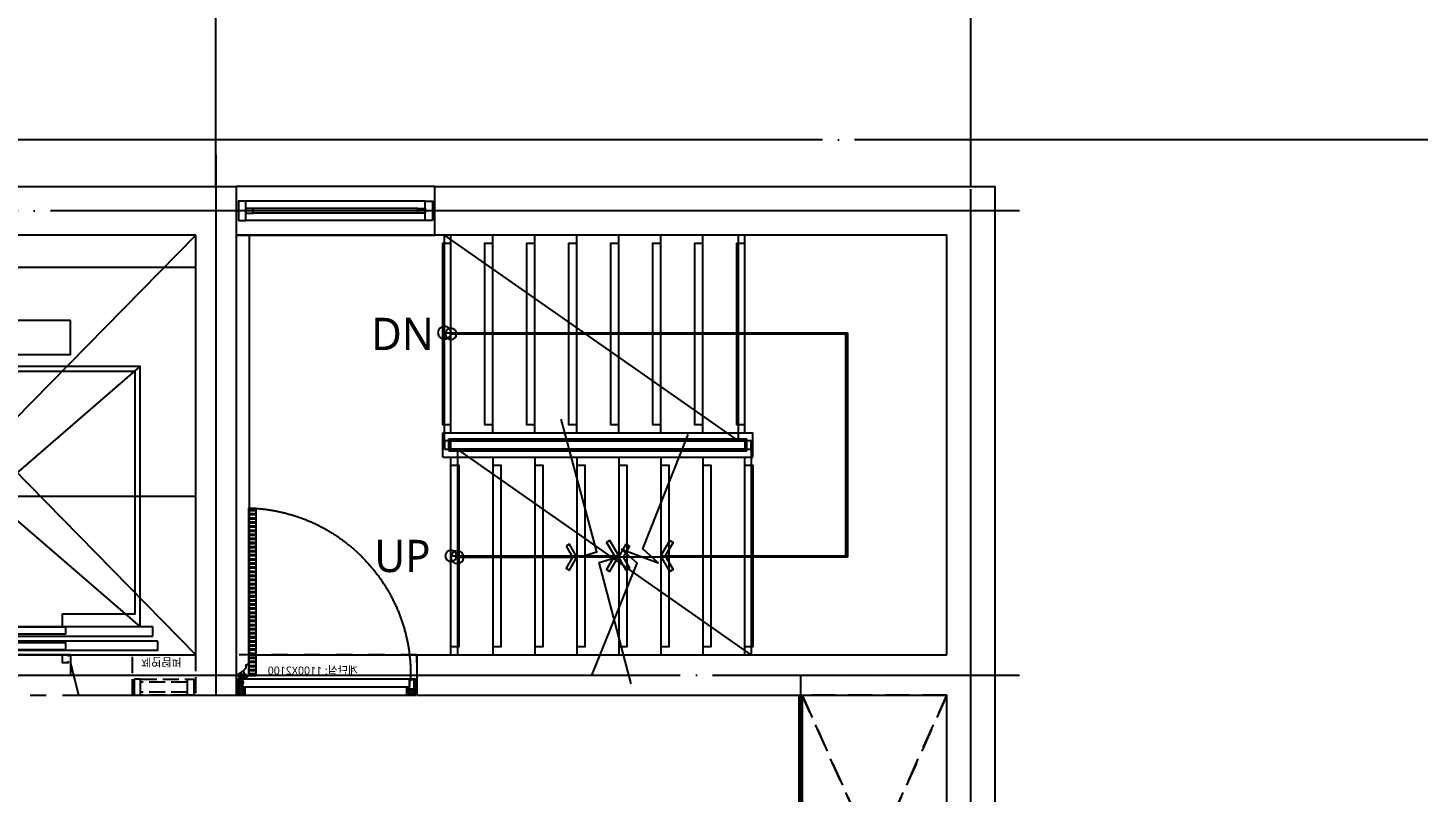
# Model space of a CAD drawing. Header units: millimetres. Extents: x 7294529 to 7346664, y 234399 to 276449.
# Drawn here: x 7304605 to 7313213, y 254949 to 259683 of the extents above; entities that cross this region are included whole.
import ezdxf
from ezdxf.enums import TextEntityAlignment as Align

# ---------------------------------------------------------------- set-up
doc = ezdxf.new("R2010")
doc.units = ezdxf.units.MM
doc.header["$LTSCALE"] = 100
for name, pattern in [('C-303-L-TF_39B+59C$0$CEN', [62, 60, -1, 0, -1]), ('C-303-L-TF_39B+59C$0$CENTER', [65, 60, -2, 1, -2]), ('C-303-L-TF_39B+59C$0$HID', [2.3, 1.5, -0.8]), ('C-303-L-TF_39B+59C$0$HID2', [2.75, 2, -0.75]), ('C-303-L-TF_39B+59C$0$HID_1', [2.3, 1.5, -0.8]), ('C-303-L-TF_39B+59C$0$HIDDEN', [2, 1, -1]), ('CEN', [62, 60, -1, 0, -1])]:
    doc.linetypes.add(name, pattern=pattern)
doc.layers.get('Defpoints').update_dxf_attribs({"color": 149})
for name, color, linetype in [('BP', 7, 'Continuous'), ('C-303-L-TF_39B+59C$0$CEN', 1, 'C-303-L-TF_39B+59C$0$CEN'), ('C-303-L-TF_39B+59C$0$COL', 2, 'Continuous'), ('C-303-L-TF_39B+59C$0$DOR', 4, 'Continuous'), ('C-303-L-TF_39B+59C$0$DOR-1', 1, 'Continuous'), ('C-303-L-TF_39B+59C$0$DOR-6', 6, 'Continuous'), ('C-303-L-TF_39B+59C$0$DOR-8', 8, 'Continuous'), ('C-303-L-TF_39B+59C$0$ELE4', 4, 'Continuous'), ('C-303-L-TF_39B+59C$0$ELEV', 4, 'Continuous'), ('C-303-L-TF_39B+59C$0$ETC', 6, 'Continuous'), ('C-303-L-TF_39B+59C$0$OPEN', 1, 'C-303-L-TF_39B+59C$0$HID'), ('C-303-L-TF_39B+59C$0$S-구조선', 4, 'Continuous'), ('C-303-L-TF_39B+59C$0$STAIR', 4, 'Continuous'), ('C-303-L-TF_39B+59C$0$SYM', 7, 'Continuous'), ('C-303-L-TF_39B+59C$0$WIN', 4, 'Continuous'), ('C-303-L-TF_39B+59C$0$제연뎀퍼', 4, 'Continuous'), ('CEN', 1, 'CEN'), ('DIM', 7, 'Continuous')]:
    doc.layers.add(name, color=color, linetype=linetype)
doc.layers.add('C-303-L-TF_39B+59C$0$Defpoint', color=142, linetype='Continuous', plot=False)
doc.styles.add('C-303-L-TF_39B+59C$0$맑은 고딕', font='')
doc.styles.get('C-303-L-TF_39B+59C$0$맑은 고딕').set_extended_font_data('Malgun Gothic')

# ---------------------------------------------------------------- blocks, each defined once
blk = doc.blocks.new('C-303-L-TF_39B+59C$0$ELEV.17_2550_2450')
at = {"layer": 'C-303-L-TF_39B+59C$0$ELEV', "color": 1}
for p, q in [((0, 0), (0, -2400)), ((1275, -1420), (-1275, -1420))]:
    blk.add_line(p, q, dxfattribs=at)
at = {"layer": 'C-303-L-TF_39B+59C$0$ELEV'}
for p, q in [((-930, -2225), (930, -615)), ((930, -2225), (-930, -615)), ((-1010, -2225), (1010, -2225)), ((-1010, -2285), (-1010, -2225)), ((1010, -2285), (1010, -2225)), ((-1010, -2285), (1010, -2285))]:
    blk.add_line(p, q, dxfattribs=at)
for points in [[(500, -330), (-500, -330), (-500, -540), (500, -540)], [(-930, -2225), (930, -2225), (930, -615), (-930, -615)], [(-2, -2269), (-470, -2269), (-470, -2229), (-2, -2229)], [(2, -2269), (470, -2269), (470, -2229), (2, -2229)], [(1040, -2315), (-1040, -2315), (-1040, -2370), (1040, -2370)], [(-2, -2366), (-470, -2366), (-470, -2326), (-2, -2326)], [(2, -2366), (470, -2366), (470, -2326), (2, -2326)]]:
    blk.add_lwpolyline(points, close=True, dxfattribs=at)
for points in [[(450, -2225), (450, -2145), (900, -2145), (900, -645), (-900, -645), (-900, -2145), (-450, -2145), (-450, -2225)], [(-485, -2440), (-485, -2450), (-450, -2450), (-450, -2400), (-485, -2400), (-485, -2410)], [(485, -2440), (485, -2450), (450, -2450), (450, -2400), (485, -2400), (485, -2410)]]:
    blk.add_lwpolyline(points, dxfattribs=at)
at = {"layer": 'Defpoints'}
for p, q in [((-500, -2400), (-500, -2525)), ((500, -2400), (500, -2525))]:
    blk.add_line(p, q, dxfattribs=at)
blk.add_lwpolyline([(-1275, -2400), (1275, -2400), (1275, 0), (-1275, 0)], close=True, dxfattribs=at)
blk = doc.blocks.new('C-303-L-TF_39B+59C$0$ELEV-제연')
at = {"layer": 'C-303-L-TF_39B+59C$0$제연뎀퍼', "linetype": 'C-303-L-TF_39B+59C$0$HID2', "ltscale": 0.5}
for p, q in [((0, 390), (-250, 390)), ((-250, 390), (-250, 0)), ((-80, 50), (-80, 340)), ((-20, 50), (-20, 340)), ((-250, 0), (0, 0))]:
    blk.add_line(p, q, dxfattribs=at)
at = {"layer": 'C-303-L-TF_39B+59C$0$제연뎀퍼', "color": 8, "linetype": 'C-303-L-TF_39B+59C$0$HID2', "ltscale": 0.5}
for p, q in [((-100, 340), (-100, 50)), ((0, 50), (0, 340))]:
    blk.add_line(p, q, dxfattribs=at)
at = {"layer": 'C-303-L-TF_39B+59C$0$제연뎀퍼', "linetype": 'C-303-L-TF_39B+59C$0$HID2', "ltscale": 0.5}
for points in [[(0, 380), (0, 340), (-30, 340), (-30, 340), (-90, 340), (-90, 340), (-100, 340), (-100, 380)], [(-30, 50), (-30, 50), (-90, 50), (-90, 50), (-100, 50), (-100, 10), (0, 10), (0, 50)]]:
    blk.add_lwpolyline(points, close=True, dxfattribs=at)
at = {"layer": 'C-303-L-TF_39B+59C$0$Defpoint', "ltscale": 3, "style": 'C-303-L-TF_39B+59C$0$맑은 고딕'}
blk.add_text('제연뎀퍼', height=50, rotation=270, dxfattribs=at).set_placement((-205.3, 211.4), align=Align.MIDDLE_CENTER)
blk = doc.blocks.new('C-303-L-TF_39B+59C$0$STAIR-1-TF')
at = {"layer": 'C-303-L-TF_39B+59C$0$STAIR'}
for p, q in [((-3070, -1225), (-3070, 0)), ((-2810, -1225), (-2810, 0)), ((-2550, -1225), (-2550, 0)), ((-2290, -1225), (-2290, 0)), ((-2030, -1225), (-2030, 0)), ((-1770, -1225), (-1770, 0)), ((-1510, -1225), (-1510, 0)), ((-1250, -1225), (-1250, 0)), ((-2810, -1275), (-2810, -1263)), ((-2550, -1275), (-2550, -1263)), ((-2290, -1275), (-2290, -1263)), ((-2030, -1275), (-2030, -1263)), ((-1770, -1275), (-1770, -1263)), ((-1510, -1275), (-1510, -1263)), ((-1250, -1275), (-1250, -1263)), ((-3070, -2600), (-3070, -1375)), ((-2810, -1325), (-2810, -1337)), ((-2810, -1375), (-2810, -2600)), ((-2550, -1325), (-2550, -1337)), ((-2550, -1375), (-2550, -2600)), ((-2290, -1325), (-2290, -1337)), ((-2290, -1375), (-2290, -2600)), ((-2030, -1325), (-2030, -1337)), ((-2030, -1375), (-2030, -2600)), ((-1770, -1325), (-1770, -1337)), ((-1770, -1375), (-1770, -2600)), ((-1510, -1325), (-1510, -1337)), ((-1510, -1375), (-1510, -2600)), ((-1250, -1337), (-1250, -1325)), ((-1250, -2600), (-1250, -1375))]:
    blk.add_line(p, q, dxfattribs=at)
at = {"layer": 'C-303-L-TF_39B+59C$0$STAIR', "color": 6, "linetype": 'Continuous'}
for p, q in [((-1200, -1225), (-3120, -1225)), ((-3120, -1375), (-3120, -1225)), ((-1238, -1263), (-3082, -1263)), ((-3082, -1337), (-3082, -1263)), ((-1238, -1337), (-1238, -1263)), ((-1200, -1375), (-1200, -1225)), ((-1200, -1375), (-3120, -1375)), ((-1238, -1337), (-3082, -1337))]:
    blk.add_line(p, q, dxfattribs=at)
at = {"layer": 'C-303-L-TF_39B+59C$0$STAIR', "linetype": 'Continuous'}
for p, q in [((-3070, -1275), (-3070, -1263)), ((-3070, -1325), (-3070, -1337))]:
    blk.add_line(p, q, dxfattribs=at)
at = {"layer": 'C-303-L-TF_39B+59C$0$STAIR', "color": 8}
for points in [[(-3070, -1175), (-3020, -1175), (-3020, -50), (-3070, -50)], [(-2810, -1175), (-2760, -1175), (-2760, -50), (-2810, -50)], [(-2550, -1175), (-2500, -1175), (-2500, -50), (-2550, -50)], [(-2290, -1175), (-2240, -1175), (-2240, -50), (-2290, -50)], [(-2030, -1175), (-1980, -1175), (-1980, -50), (-2030, -50)], [(-1770, -1175), (-1720, -1175), (-1720, -50), (-1770, -50)], [(-1510, -1175), (-1460, -1175), (-1460, -50), (-1510, -50)], [(-1250, -1175), (-1200, -1175), (-1200, -50), (-1250, -50)], [(-3070, -1425), (-3120, -1425), (-3120, -2550), (-3070, -2550)], [(-2810, -1425), (-2860, -1425), (-2860, -2550), (-2810, -2550)], [(-2550, -1425), (-2600, -1425), (-2600, -2550), (-2550, -2550)], [(-2290, -1425), (-2340, -1425), (-2340, -2550), (-2290, -2550)], [(-2030, -1425), (-2080, -1425), (-2080, -2550), (-2030, -2550)], [(-1770, -1425), (-1820, -1425), (-1820, -2550), (-1770, -2550)], [(-1510, -1425), (-1560, -1425), (-1560, -2550), (-1510, -2550)], [(-1250, -1425), (-1300, -1425), (-1300, -2550), (-1250, -2550)]]:
    blk.add_lwpolyline(points, dxfattribs=at)
at = {"layer": 'C-303-L-TF_39B+59C$0$STAIR', "linetype": 'Continuous'}
blk.add_lwpolyline([(-3070, -1325), (-1250, -1325), (-1250, -1275), (-3070, -1275)], close=True, dxfattribs=at)
at = {"layer": 'C-303-L-TF_39B+59C$0$SYM', "linetype": 'Continuous'}
for p, q in [((-1250, -612.5), (-3695, -612.5)), ((-3695, -1987.5), (-3695, -612.5)), ((-2550, -1987.5), (-3695, -1987.5)), ((-1250, -1987.5), (-2290, -1987.5))]:
    blk.add_line(p, q, dxfattribs=at)
blk.add_lwpolyline([(-2123.6, -2722.3), (-2403.7, -2033), (-2307.1, -1944.7), (-2532.9, -2030.3), (-2437.4, -1943.2), (-2718.8, -1234.8)], dxfattribs=at)
for points in [[(-2605.4, -1891.5), (-2626.2, -1903.5), (-2577.3, -1987.5), (-2626.2, -2071.5), (-2605.4, -2083.5), (-2550, -1987.5)], [(-2234.6, -1891.5), (-2213.8, -1903.5), (-2263.4, -1987.5), (-2213.8, -2071.5), (-2234.6, -2083.5), (-2290, -1987.5)]]:
    blk.add_lwpolyline(points, close=True, dxfattribs=at)
for centre in [(-1250, -612.5), (-1250, -1987.5)]:
    blk.add_circle(centre, 35, dxfattribs=at)
at = {"layer": 'Defpoints'}
blk.add_lwpolyline([(-4320, -2600), (-4320, 0), (0, 0), (0, -2600)], close=True, dxfattribs=at)
blk = doc.blocks.new('C-303-L-TF_39B+59C$0$W-C_1210')
at = {"layer": 'C-303-L-TF_39B+59C$0$WIN', "color": 8}
for p, q in [((1170, 60), (60, 60)), ((1125, 15), (105, 15)), ((1170, -60), (60, -60)), ((1125, 0), (105, 0)), ((1125, -15), (105, -15))]:
    blk.add_line(p, q, dxfattribs=at)
at = {"layer": 'C-303-L-TF_39B+59C$0$WIN'}
for points in [[(15, -60), (60, -60), (60, 60), (15, 60)], [(60, -15), (105, -15), (105, 15), (60, 15)], [(1170, -15), (1125, -15), (1125, 15), (1170, 15)], [(1215, -60), (1170, -60), (1170, 60), (1215, 60)]]:
    blk.add_lwpolyline(points, close=True, dxfattribs=at)
blk = doc.blocks.new('*X180')
at = {"color": 0}
for p, q in [((194.4, 376.8), (194.4, 376.9)), ((194.5, 378.3), (194.6, 378.4)), ((195.2, 376.2), (194.6, 376.7)), ((194.7, 372.9), (194.9, 373.1)), ((194.9, 374.5), (195.3, 374.9)), ((195.9, 374.1), (195.1, 374.8)), ((195.2, 379.1), (195.5, 379.4)), ((195.9, 378.3), (195.2, 378.9)), ((195.2, 376.2), (195.9, 376.9)), ((195.3, 377.7), (196.8, 379.2)), ((195.3, 374.9), (195.9, 375.5)), ((195.3, 373.5), (195.9, 374.1)), ((196, 372.5), (195.3, 373.2)), ((195.9, 376.9), (195.5, 377.2)), ((195.8, 372.5), (196.4, 373.2)), ((196.4, 380.6), (196.3, 380.7)), ((196.5, 380.3), (196.6, 380.4)), ((196.8, 379.2), (197.1, 379.6)), ((197, 378.6), (196.9, 378.7)), ((197.4, 372.6), (196.9, 373)), ((197.2, 372.6), (197.8, 373.2)), ((197.6, 378.6), (198.2, 379.2)), ((198, 379), (197.8, 379.2)), ((198.1, 380.5), (198.2, 380.6)), ((198.9, 379.5), (198.3, 380.1)), ((198.4, 379.5), (198.8, 379.8)), ((198.4, 378), (199, 378.6)), ((198.4, 376.6), (199, 377.2)), ((198.7, 376.9), (198.4, 377.2)), ((198.4, 375.2), (199, 375.8)), ((199, 375.2), (198.4, 375.8)), ((198.4, 373.8), (199, 374.4)), ((199, 373.8), (198.4, 374.4)), ((198.6, 372.6), (199.1, 373.1)), ((199, 374.4), (199.6, 374.9)), ((199.2, 377.8), (199.1, 377.9)), ((199.4, 374.8), (199.3, 374.9)), ((199.8, 373), (199.6, 373.2)), ((199.9, 378.5), (199.9, 378.5)), ((200, 377), (200, 377))]:
    blk.add_line(p, q, dxfattribs=at)
blk = doc.blocks.new('C-303-L-TF_39B+59C$0$NEO')
for p, q in [((-1.5, 2.1), (-1.5, 1)), ((-1.5, 0.5), (-1.5, -0.8)), ((0, 3.6), (-1.2, 3.6)), ((-0.9, 2.5), (-0.9, -2)), ((1.1, 3), (-0.4, 3)), ((1.6, 3.6), (0.5, 3.6)), ((1.6, -2), (1.6, 2.5)), ((2.2, 1), (2.2, 2.1)), ((2.2, -0.8), (2.2, 0.5)), ((-1.5, -1.3), (-1.5, -2.5)), ((-0.7, -3.1), (1.3, -3.1)), ((-0.4, -2.5), (1.1, -2.5)), ((2.2, -2.5), (2.2, -1.3))]:
    blk.add_line(p, q)
at = {"color": 0}
for p, q in [((1, 5.2), (1, 5.2)), ((3.2, 3), (3.2, 3))]:
    blk.add_line(p, q, dxfattribs=at)
for centre, radius, start, end in [((-1.7, 3.5), 0.937, 204.5135, 283.2763), ((-1.1, 3.6), 1.54, 197.6523, 254.9353), ((-1.7, 1.9), 0.937, 204.5135, 283.2763), ((-1.1, 2), 1.54, 197.6523, 254.9353), ((4.6, 3.5), 6.16, 170.5541, 188.0169), ((-6.3, 2.8), 5.07, 8.9929, 19.7503), ((-0.4, 2.5), 0.5, 90, 180), ((-6.7, -0.2), 8.11, 27.4409, 40.3881), ((-10.6, 0.7), 11, 14.8404, 23.1952), ((0.2, 3.4), 2.04, 34.6955, 75.0601), ((-0.2, 3.8), 1.8, 353.7449, 61.0106), ((1.1, 2.5), 0.5, 0, 90), ((-1.7, 2.9), 3.88, 355.4787, 24.5096), ((1.8, 3.6), 1.54, 285.0647, 342.3477), ((2.4, 3.5), 0.937, 256.7237, 335.4865), ((1.8, 2), 1.54, 285.0647, 342.3477), ((2.4, 1.9), 0.937, 256.7237, 335.4865), ((-1.7, 0.1), 0.937, 204.5135, 283.2763), ((-1.1, 0.2), 1.54, 197.6523, 254.9353), ((-1.7, -1.6), 0.937, 204.5135, 283.2763), ((-1.3, -1.7), 1.34, 191.2421, 225.8013), ((-0.9, -0.7), 2.37, 236.71, 275.6405), ((-0.4, -2), 0.5, 180, 270), ((1.1, -2), 0.5, 270, 0), ((1.6, -0.7), 2.37, 264.3595, 303.29), ((1.8, 0.2), 1.54, 285.0647, 342.3477), ((2.4, 0.1), 0.937, 256.7237, 335.4865), ((2.4, -1.6), 0.937, 256.7237, 335.4865), ((1.9, -1.7), 1.34, 314.1987, 348.7579)]:
    blk.add_arc(centre, radius, start, end)
blk.add_blockref('*X180', (-196.8, -375.6))
blk = doc.blocks.new('C-303-L-TF_39B+59C$0$DOR_FSD_1100_100-1')
at = {"layer": 'C-303-L-TF_39B+59C$0$DOR'}
h = blk.add_hatch(dxfattribs=at)
h.set_pattern_fill('HEX', color=8, scale=20, angle=-180, style=0)
h.set_pattern_definition([(180, (4701092.5914, 809755.3535), (-2e-15, -4.33012702), [2.5, -5]), (300, (4701092.5914, 809755.3535), (3.750000001, 2.16506351), [2.5, -5]), (240, (4701090.0914, 809755.3535), (3.750000001, -2.16506351), [2.5, -5])])
h.paths.add_polyline_path([(-1047.6, -98.4), (-1047.6, -66.5), (-1062.6, -66.5), (-1062.6, -62.4), (-1096.8, -62.4), (-1096.8, -98.4)])
at = {"layer": 'C-303-L-TF_39B+59C$0$DOR', "ltscale": 2}
h = blk.add_hatch(dxfattribs=at)
h.set_pattern_fill('ANSI34', color=8, scale=10, angle=-180, style=0)
h.set_pattern_definition([(225, (664468.8695, -79471.225), (5.30330086, -5.30330086), []), (225, (664467.102, -79471.225), (5.30330086, -5.30330086), []), (225, (664465.334, -79471.225), (5.30330086, -5.30330086), []), (225, (664463.566, -79471.225), (5.30330086, -5.30330086), [])])
h.paths.add_polyline_path([(-1064.2, -39.9), (-1062.6, -39.9), (-1062.6, -7.6), (-1064.2, -7.6)])
at = {"layer": 'C-303-L-TF_39B+59C$0$DOR'}
h = blk.add_hatch(dxfattribs=at)
h.set_pattern_fill('ANSI32', color=256, scale=10, angle=-180, style=0)
h.set_pattern_definition([(315, (-1290152.405, 1276024.3224), (-2.6516504294, -2.6516504294), []), (315, (-1290150.6374, 1276024.3224), (-2.6516504294, -2.6516504294), [])])
h.paths.add_polyline_path([(-24.7, -37.2), (-27.9, -37.2), (-27.9, -1.6), (-24.7, -1.6)])
at = {"layer": 'C-303-L-TF_39B+59C$0$DOR-8'}
h = blk.add_hatch(dxfattribs=at)
h.set_pattern_fill('PLAST', color=256, scale=4, angle=-180)
h.set_pattern_definition([(180, (-2309296.03, 94518.516), (-2e-14, -25.4), []), (180, (-2309296.03, 94515.341), (-2e-14, -25.4), []), (180, (-2309296.03, 94512.166), (-2e-14, -25.4), [])])
edge = h.paths.add_edge_path()
edge.add_arc((-111.8, 32.7), 1.2, 0, 180, ccw=False)
edge.add_line((-110.6, 32.7), (-110.6, 38.5))
edge.add_line((-110.6, 38.5), (-109, 38.5))
edge.add_line((-109, 38.5), (-109, 25.1))
edge.add_line((-109, 25.1), (-92.8, 25.1))
edge.add_line((-92.8, 25.1), (-92.3, 26))
edge.add_line((-92.3, 26), (-83.3, 26))
edge.add_line((-83.3, 26), (-82.7, 25.1))
edge.add_line((-82.7, 25.1), (-71.2, 25.1))
edge.add_line((-71.2, 25.1), (-71.2, 38.5))
edge.add_line((-71.2, 38.5), (-69.6, 38.5))
edge.add_line((-69.6, 38.5), (-69.6, 92.1))
edge.add_arc((-70.6, 92.1), 1, -4.21428, 49.95829)
edge.add_arc((-69.3, 93.7), 1, 153.19125, 232.405, ccw=False)
edge.add_arc((-69.8, 95), 1, 78.46304, 244.1261, ccw=False)
edge.add_line((-69.6, 96), (-69.6, 162.7))
edge.add_line((-69.6, 162.7), (-69.6, 977))
edge.add_arc((-71, 976.9), 1.43, 4.19687, 50.86432)
edge.add_arc((-69.3, 978.6), 1, 141.34019, 218.65981, ccw=False)
edge.add_line((-70.1, 979.3), (-69.8, 979.6))
edge.add_arc((-70.6, 980.3), 1, -38.65981, 0)
edge.add_line((-69.6, 980.3), (-69.6, 1046.9))
edge.add_line((-69.6, 1046.9), (-113, 1046.9))
edge.add_line((-113, 1046.9), (-113, 32.7))
h = blk.add_hatch(dxfattribs=at)
h.set_pattern_fill('HEX', color=256, scale=20, angle=-180, style=0)
h.set_pattern_definition([(180, (4701778.7095, 809755.3535), (-2e-15, -4.33012702), [2.5, -5]), (300, (4701778.7095, 809755.3535), (3.750000001, 2.16506351), [2.5, -5]), (240, (4701776.2095, 809755.3535), (3.750000001, -2.16506351), [2.5, -5])])
h.paths.add_polyline_path([(-28.4, -66.5), (-43.4, -66.5), (-43.4, -98.4), (-1.6, -98.4), (-1.6, -95), (-3.2, -95), (-3.2, -5), (-1.6, -5), (-1.6, -1.6), (-24.7, -1.6), (-24.7, -18.5), (-11.3, -18.5), (-11.3, -24.5), (-26.3, -24.5), (-26.3, -27.5), (-28.4, -27.5)])
at = {"layer": 'C-303-L-TF_39B+59C$0$DOR', "color": 4}
for p, q in [((-71.2, 1052.3), (-71.2, 1058.5)), ((-70.4, 1052.3), (-71.2, 1052.3)), ((-70.4, 1058.5), (-70.4, 1052.3)), ((-69.6, 980.3), (-69.6, 1058.5)), ((-68.8, 1058.5), (-68.8, 980)), ((-69.8, 979.6), (-70.1, 979.3)), ((-70.1, 978), (-69.8, 977.6)), ((-69, 979.4), (-69.6, 978.6)), ((-69.6, 978.6), (-69, 977.9)), ((-69.6, 95.3), (-69.6, 977)), ((-68.8, 977.3), (-68.8, 95)), ((-69.8, 94.7), (-70.1, 94.3)), ((-70.1, 93.1), (-69.8, 92.7)), ((-69, 94.4), (-69.6, 93.7)), ((-69.6, 93.7), (-69, 93))]:
    blk.add_line(p, q, dxfattribs=at)
at = {"layer": 'C-303-L-TF_39B+59C$0$DOR', "color": 8, "linetype": 'Continuous'}
blk.add_line((-1046, -50), (-45, -50), dxfattribs=at)
at = {"layer": 'C-303-L-TF_39B+59C$0$DOR'}
for p in [(-27.9, -42.2), (-24.7, -1.6)]:
    blk.add_line(p, (-24.7, -42.2), dxfattribs=at)
at = {"layer": 'C-303-L-TF_39B+59C$0$DOR', "color": 4}
for points in [[(-113, 1046.9), (-113, 23.9, 1), (-112.2, 23.9), (-112.2, 32.7), (-111.4, 32.7), (-111.4, 23.9, -1), (-113.8, 23.9), (-113.8, 1047.7), (-70.4, 1047.7), (-70.4, 1058.2), (-69.6, 1058.2), (-69.6, 1046.9), (-113, 1046.9), (-113, 1046.9)], [(-68.8, 92.3), (-68.8, 22.7), (-111.4, 22.7), (-111.4, 32.7, 1), (-112.2, 32.7), (-112.2, 23.9), (-113, 23.9), (-113, 32.7, -1), (-110.6, 32.7), (-110.6, 23.5), (-69.6, 23.5), (-69.6, 92.1)]]:
    blk.add_lwpolyline(points, format="xyb", dxfattribs=at)
for points in [[(-69.6, 95.3), (-69.6, 162.7), (-69.6, 162.7), (-69.6, 162.7)], [(-68.8, 162.7), (-68.8, 162.7), (-68.8, 162.7), (-68.8, 95)]]:
    blk.add_lwpolyline(points, dxfattribs=at)
at = {"layer": 'C-303-L-TF_39B+59C$0$DOR', "color": 8}
blk.add_lwpolyline([(0, -100), (-1100, -100), (-1100, 0), (0, 0)], close=True, dxfattribs=at)
at = {"layer": 'C-303-L-TF_39B+59C$0$DOR', "linetype": 'C-303-L-TF_39B+59C$0$HIDDEN'}
for points in [[(-1047.6, -66.5), (-1062.6, -66.5), (-1062.6, -7.6), (-1074.6, -7.6), (-1074.6, -1.6), (-1098.4, -1.6), (-1098.4, -12), (-1098.4, -12), (-1098.4, -12), (-1100, -12), (-1100, 0), (-1073, 0), (-1073, -6), (-1061, -6), (-1061, -64.9), (-1049.2, -64.9), (-1049.2, -50), (-1046, -50), (-1046, -100), (-1046, -100), (-1046, -100), (-1100, -100), (-1100, -88), (-1098.4, -88), (-1098.4, -88), (-1098.4, -88), (-1098.4, -98.4), (-1047.6, -98.4), (-1047.6, -98.4), (-1047.6, -98.4)], [(-109, 38.5), (-110.6, 38.5), (-110.6, 23.5), (-69.6, 23.5), (-69.6, 38.5), (-71.2, 38.5), (-71.2, 25.1), (-109, 25.1), (-109, 38.5)], [(-43.4, -66.5), (-28.4, -66.5), (-28.4, -1.6), (-28.4, -1.6), (-28.4, -1.6), (-1.6, -1.6), (-1.6, -12), (0, -12), (0, 0), (-30, 0), (-30, 0), (-30, 0), (-30, -64.9), (-41.8, -64.9), (-41.8, -50), (-45, -50), (-45, -100), (0, -100), (0, -88), (-1.6, -88), (-1.6, -98.4), (-43.4, -98.4), (-43.4, -51.6)], [(-1093.8, -1.6), (-1093.8, -62.4), (-1062.7, -62.4)], [(-1062.7, -61.4), (-1092.8, -61.4), (-1092.8, -1.6)], [(-1047.6, -98.4), (-1047.6, -51.6)]]:
    blk.add_lwpolyline(points, dxfattribs=at)
for points in [[(-1098.4, -5), (-1096.8, -5), (-1096.8, -95), (-1098.4, -95)], [(-1064.2, -44.9), (-1062.6, -44.9), (-1062.6, -7.6), (-1064.2, -7.6)], [(-1.6, -5), (-3.2, -5), (-3.2, -95), (-1.6, -95)]]:
    blk.add_lwpolyline(points, close=True, dxfattribs=at)
at = {"layer": 'C-303-L-TF_39B+59C$0$DOR', "color": 4}
for centre, radius, start, end in [((-70, 1058.5), 1.2, 0, 180), ((-70, 1058.5), 0.4, 0, 180), ((-69.3, 978.6), 1, 141.34019, 218.65981), ((-70.6, 980.3), 1, 321.34019, 0), ((-70.6, 977), 1, 0, 38.65981), ((-69.8, 980), 1, 321.34019, 0), ((-69.8, 977.3), 1, 0, 38.65981), ((-69.3, 93.7), 1, 141.34019, 218.65981), ((-70.6, 95.3), 1, 321.34019, 0), ((-70.6, 92.1), 1, 0, 38.65981), ((-69.8, 95), 1, 321.34019, 0), ((-69.8, 92.3), 1, 0, 38.65981)]:
    blk.add_arc(centre, radius, start, end, dxfattribs=at)
at = {"layer": 'C-303-L-TF_39B+59C$0$DOR-1', "linetype": 'C-303-L-TF_39B+59C$0$CENTER', "ltscale": 0.6}
for p, q in [((-22.5, 28), (-54.1, 28)), ((-38.3, 45.1), (-38.3, 11.2))]:
    blk.add_line(p, q, dxfattribs=at)
at = {"layer": 'C-303-L-TF_39B+59C$0$DOR-1', "linetype": 'C-303-L-TF_39B+59C$0$CENTER'}
blk.add_arc((-38.3, 28), 1032.3, 91.94863, 181.7949, dxfattribs=at)
at = {"layer": 'C-303-L-TF_39B+59C$0$DOR-6'}
for p, q in [((-68.8, 90.4), (-57.5, 90.4)), ((-68.8, 22.7), (-51.3, 10.8)), ((-33.6, 6.9), (-21.3, 3.9)), ((-5.7, 31), (-23.5, 0)), ((-20.1, 39.7), (-0.7, 28)), ((-17.5, 0), (-0.7, 28)), ((-36.3, -17), (-33.8, -15.5)), ((-36.3, -26), (-36.3, -17)), ((-36.3, -26), (-33.8, -27.5)), ((-33.8, -27.5), (-33.8, -15.5)), ((-33.8, -15.5), (-26.3, -15.5)), ((-33.8, -27.5), (-26.3, -27.5)), ((-26.3, -15.5), (-26.3, -27.5)), ((-12.5, -18.5), (-26.3, -18.5)), ((-12.5, -24.5), (-26.3, -24.5)), ((-12.5, -24.5), (-12.5, -18.5))]:
    blk.add_line(p, q, dxfattribs=at)
blk.add_circle((-38.3, 28), 7.5, dxfattribs=at)
for centre, radius, start, end in [((-57.5, 83.2), 7.2, 0, 90), ((-38.3, 28), 21.6, 232.80278, 72.64845), ((-16.6, 79), 34, 172.8519, 243.2869)]:
    blk.add_arc(centre, radius, start, end, dxfattribs=at)
at = {"layer": 'C-303-L-TF_39B+59C$0$DOR', "color": 4, "yscale": 2, "zscale": 2}
for p, xscale in [((-1055.8, -58.7), 2), ((-35.3, -58.7), -2)]:
    blk.add_blockref('C-303-L-TF_39B+59C$0$NEO', p, dxfattribs=dict(at, xscale=xscale))
at = {"layer": 'C-303-L-TF_39B+59C$0$Defpoint', "ltscale": 3, "style": 'C-303-L-TF_39B+59C$0$맑은 고딕'}
blk.add_text('계단실: 1100X2100', height=50, dxfattribs=at).set_placement((-465.5, 52.6), align=Align.MIDDLE_CENTER)
blk = doc.blocks.new('C-303-L-TF_39B+59C$0$S-구조선')
at = {"layer": 'C-303-L-TF_39B+59C$0$S-구조선'}
for p, q in [((-4180, 3025), (-2950, 3025)), ((-6060, 1450), (-6060, 2725)), ((-4240, 1450), (-4240, 2725)), ((-4180, 2725), (-2950, 2725)), ((-6735, 2120), (-6735, 730)), ((-4240, 2120), (-6735, 2120)), ((-6140, 1400), (-6140, 125)), ((-4320, 1400), (-4320, 125)), ((-6735, 730), (-5320, 730)), ((-4320, 730), (-5060, 730))]:
    blk.add_line(p, q, dxfattribs=at)
at = {"layer": 'C-303-L-TF_39B+59C$0$S-구조선', "color": 5}
for p, q in [((-6060, 1450), (-4240, 2725)), ((-6140, 125), (-4320, 1400))]:
    blk.add_line(p, q, dxfattribs=at)
at = {"layer": 'C-303-L-TF_39B+59C$0$S-구조선', "color": 1}
for p, q in [((-2700, 2725), (-150, 125)), ((-2700, 125), (-150, 2725))]:
    blk.add_line(p, q, dxfattribs=at)
at = {"layer": 'C-303-L-TF_39B+59C$0$S-구조선', "color": 3}
blk.add_line((-1925, 125), (-925, 125), dxfattribs=at)
at = {"layer": 'C-303-L-TF_39B+59C$0$S-구조선', "linetype": 'C-303-L-TF_39B+59C$0$HID_1'}
for p, q in [((-6455, -2125), (-7350, -125)), ((-6455, -125), (-7350, -2125)), ((-4880, -1945), (-3435, -2725)), ((-3435, -1945), (-4880, -2725)), ((-7350, -2215), (-6455, -4470)), ((-7245, -4470), (-6455, -2215)), ((-4880, -2745), (-3435, -4470)), ((-4880, -4470), (-3435, -2745))]:
    blk.add_line(p, q, dxfattribs=at)
at = {"layer": 'C-303-L-TF_39B+59C$0$S-구조선', "color": 3, "linetype": 'C-303-L-TF_39B+59C$0$HIDDEN'}
blk.add_line((-875, -125), (-1975, -125), dxfattribs=at)
at = {"layer": 'C-303-L-TF_39B+59C$0$S-구조선'}
for points in [[(-5396.8, -55), (-5197.4, 697), (-5306.8, 730), (-5073.2, 730), (-5182.6, 763), (-4963, 1585)], [(-5385.6, 798.7), (-5346.3, 730), (-5385.7, 661.2), (-5365.8, 649.8), (-5320, 730), (-5365.8, 810.2), (-5385.7, 798.8)], [(-4994.4, 798.7), (-5033.7, 730), (-4994.3, 661.2), (-5014.2, 649.8), (-5060, 730), (-5014.2, 810.2), (-4994.3, 798.8)]]:
    blk.add_lwpolyline(points, dxfattribs=at)
blk.add_lwpolyline([(-4240, 1400), (-6140, 1400), (-6140, 1450), (-4240, 1450)], close=True, dxfattribs=at)
at = {"layer": 'C-303-L-TF_39B+59C$0$S-구조선', "color": 3, "linetype": 'C-303-L-TF_39B+59C$0$HIDDEN'}
for points in [[(-2950, 125), (-2950, -125), (-4070, -125), (-4070, 125)], [(-470, -1925), (-470, -2175), (-1750, -2175), (-1750, -1925)], [(-5125, -4470), (-5125, -4720), (-6405, -4720), (-6405, -4470)]]:
    blk.add_lwpolyline(points, close=True, dxfattribs=at)
at = {"layer": 'C-303-L-TF_39B+59C$0$S-구조선', "linetype": 'C-303-L-TF_39B+59C$0$HID_1'}
for points in [[(-6455, -2125), (-7350, -2125), (-7350, -125), (-6455, -125)], [(-3435, -1945), (-4880, -1945), (-4880, -2725), (-3435, -2725)], [(-6455, -4470), (-7245, -4470), (-7245, -2990), (-7350, -2990), (-7350, -2215), (-6455, -2215)], [(-4880, -2745), (-3435, -2745), (-3435, -4470), (-4880, -4470)]]:
    blk.add_lwpolyline(points, close=True, dxfattribs=at)
at = {"layer": 'C-303-L-TF_39B+59C$0$S-구조선'}
for centre in [(-4240, 2120), (-4320, 730)]:
    blk.add_circle(centre, 40, dxfattribs=at)
blk = doc.blocks.new('C-303-L-TF_39B+59C', base_point=(0, 0))
at = {"layer": 'C-303-L-TF_39B+59C$0$CEN'}
for p, q in [((-370, 5345), (-370, 1995)), ((4305, -870), (4305, 5295)), ((4605, 4995), (-3495, 4995)), ((-3495, 2120), (4605, 2120)), ((3250, 2120), (3250, -2545))]:
    blk.add_line(p, q, dxfattribs=at)
at = {"layer": 'C-303-L-TF_39B+59C$0$COL'}
for p, q in [((-3345, 5145), (-245, 5145)), ((-245, 5145), (-245, 1995)), ((985, 5145), (4455, 5145)), ((985, 4845), (985, 5145)), ((4455, -870), (4455, 5145)), ((-495, 4845), (-3045, 4845)), ((-495, 2245), (-495, 4845)), ((4155, 4845), (985, 4845)), ((4155, 2245), (4155, 4845)), ((-1270, 2245), (-1270, 2195)), ((-1270, 2245), (-495, 2245)), ((875, 2245), (4155, 2245)), ((875, 2245), (875, 1995)), ((875, 1995), (4155, 1995)), ((4155, -870), (4155, 1995))]:
    blk.add_line(p, q, dxfattribs=at)
for points in [[(-1270, 2195), (-1220, 1995)], [(-1220, 1995), (-245, 1995)]]:
    blk.add_lwpolyline(points, dxfattribs=at)
at = {"layer": 'C-303-L-TF_39B+59C$0$ELE4'}
for p, q in [((985, 5145), (-245, 5145)), ((-245, 4845), (985, 4845))]:
    blk.add_line(p, q, dxfattribs=at)
at = {"layer": 'C-303-L-TF_39B+59C$0$ETC'}
for p, q in [((3240, 1995), (3240, -2350)), ((3260, 1995), (3260, -2350))]:
    blk.add_line(p, q, dxfattribs=at)
at = {"layer": 'C-303-L-TF_39B+59C$0$OPEN'}
for p, q in [((4155, 1995), (3260, -5)), ((4155, -5), (3260, 1995))]:
    blk.add_line(p, q, dxfattribs=at)
at = {"layer": 'C-303-L-TF_39B+59C$0$DOR', "extrusion": (0, 0, -1), "zscale": -1}
blk.add_blockref('C-303-L-TF_39B+59C$0$DOR_FSD_1100_100-1', (235, 2095), dxfattribs=at)
at = {"layer": 'C-303-L-TF_39B+59C$0$ELEV'}
blk.add_blockref('C-303-L-TF_39B+59C$0$ELEV.17_2550_2450', (-1770, 4645), dxfattribs=at)
at = {"layer": 'C-303-L-TF_39B+59C$0$S-구조선', "xscale": -1}
blk.add_blockref('C-303-L-TF_39B+59C$0$S-구조선', (-3195, 2120), dxfattribs=at)
at = {"layer": 'C-303-L-TF_39B+59C$0$STAIR', "xscale": -1}
blk.add_blockref('C-303-L-TF_39B+59C$0$STAIR-1-TF', (-165, 4845), dxfattribs=at)
at = {"layer": 'C-303-L-TF_39B+59C$0$WIN'}
blk.add_blockref('C-303-L-TF_39B+59C$0$W-C_1210', (-245, 4995), dxfattribs=at)
at = {"layer": 'C-303-L-TF_39B+59C$0$제연뎀퍼', "xscale": -1.000000000000005, "rotation": 90}
blk.add_blockref('C-303-L-TF_39B+59C$0$ELEV-제연', (-496.4, 1995), dxfattribs=at)
at = {"layer": 'Defpoints', "linetype": 'Continuous', "style": 'C-303-L-TF_39B+59C$0$맑은 고딕'}
for s, p in [('DN', (785, 4232.5)), ('UP', (785, 2857.5))]:
    blk.add_text(s, height=200, dxfattribs=at).set_placement(p, align=Align.MIDDLE_CENTER)
blk = doc.blocks.new('DIM-303-TF')
at = {"layer": 'CEN'}
for p, q in [((11095, -17750), (11095, -3600)), ((15770, -17750), (15770, -3600)), ((33450, -17460), (3600, -17460))]:
    blk.add_line(p, q, dxfattribs=at)

msp = doc.modelspace()

# ---------------------------------------------------------------- block references
at = {"layer": 'BP'}
msp.add_blockref('C-303-L-TF_39B+59C', (7306139.4, 253554.4), dxfattribs=at)
at = {"layer": 'DIM'}
msp.add_blockref('DIM-303-TF', (7294674.4, 276449.4), dxfattribs=at)

doc.saveas('drawing.dxf')
